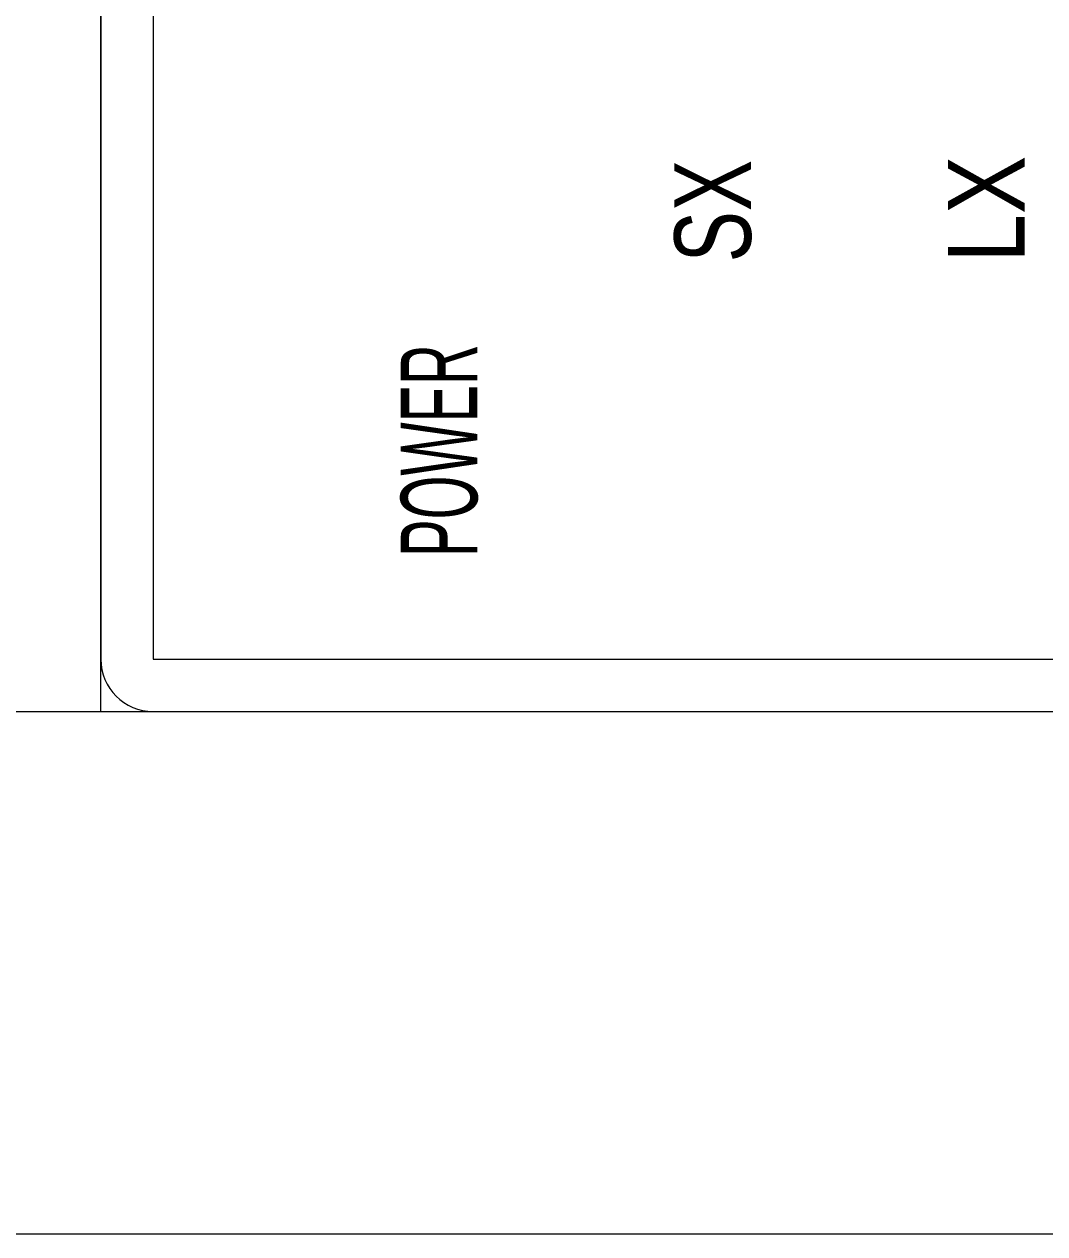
# Model space of a CAD drawing. Units: millimetres on the paper. Extents: x -1400 to 1400, y -280 to 280.
# Drawn here: x -350.223 to -348.659, y -166.792 to -164.939 of the extents above; entities that cross this region are included whole.
import ezdxf
from ezdxf.enums import TextEntityAlignment as Align

# ---------------------------------------------------------------- set-up
doc = ezdxf.new("R2010")
doc.units = ezdxf.units.MM
doc.layers.add('0-0_0', color=7, linetype='Continuous', lineweight=20)
doc.layers.add('0-5_gaikei', color=1, linetype='Continuous', lineweight=80)
doc.styles.add('PUDGoDpMt', font='')
doc.styles.get('PUDGoDpMt').set_extended_font_data('PUDGoDpMt')

# ---------------------------------------------------------------- blocks, each defined once
blk = doc.blocks.new('メディアコンバーター用19インチラックマウントキット')
at = {"layer": '0-0_0'}
blk.add_line((-4.2, -10.85), (-4.2, -2.35), dxfattribs=at)
at = {"layer": '0-5_gaikei', "color": 7, "lineweight": 20}
for p, q in [((-21.1, -10.85), (21.1, -10.85)), ((-21.1, -11.85), (21.1, -11.85))]:
    blk.add_line(p, q, dxfattribs=at)
blk = doc.blocks.new('PN61325K-')
at = {"layer": '0-5_gaikei', "color": 7, "lineweight": 20}
for p, q in [((4.15, 3.2), (-4.15, 3.2)), ((-4.25, 3.1), (-4.25, 0)), ((4.15, 3.1), (-4.15, 3.1)), ((-4.15, 3.1), (-4.15, 0))]:
    blk.add_line(p, q, dxfattribs=at)
blk.add_arc((-4.15, 3.1), 0.1, 90, 180, dxfattribs=at)
at = {"layer": '0-5_gaikei', "style": 'PUDGoDpMt'}
for s, width, p in [('POWER', 0.55, (-3.954, 2.435)), ('SX', 0.75, (-3.39, 1.911)), ('LX', 0.85, (-3.39, 1.387))]:
    blk.add_text(s, height=0.1466, dxfattribs=dict(at, width=width)).set_placement(p, align=Align.BOTTOM_LEFT)
blk = doc.blocks.new('U50')
at = {"layer": '0-5_gaikei'}
blk.add_blockref('メディアコンバーター用19インチラックマウントキット', (0, 0), dxfattribs=at)
at = {"layer": '0-5_gaikei', "rotation": 90}
blk.add_blockref('PN61325K-', (-1, -6.6), dxfattribs=at)

msp = doc.modelspace()

# ---------------------------------------------------------------- block references
at = {"layer": '0-5_gaikei', "xscale": 0.8, "yscale": 0.8}
msp.add_blockref('U50', (-346.745, -157.312), dxfattribs=at)

doc.saveas('drawing.dxf')
